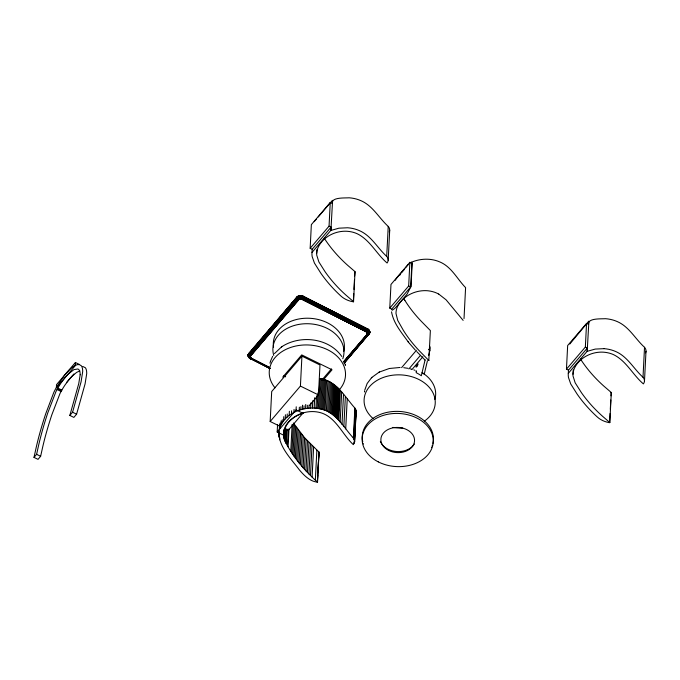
<?xml version="1.0" encoding="UTF-8"?>
<svg xmlns="http://www.w3.org/2000/svg" width="680" height="680" viewBox="0 0 680 680"><rect width="100%" height="100%" fill="white"/><g stroke="black" fill="none" stroke-linecap="round" stroke-linejoin="round"><path stroke-width="1.02" d="M299.65 299.124C297.202 291.975 297.95 300.339 300.866 299.004C304.249 299.668 303.442 292.341 301.58 299.166M391.433 309.357L392.334 310.207L394.85 308.372A16.261 5.397 -63.9 0 0 396.1 307.02L405.832 295.613A16.898 5.601 -63.9 0 0 407.15 293.973L411.026 286.484L412.216 263.007L411.629 262.276L410.388 262.777M300.365 298.996C300.637 295.103 298.69 295.392 299.999 299.038M299.438 299.208L297.984 296.973L298.775 295.911L299.276 298.375L302.422 298.63L367.829 332.18L368.067 334.075L344.207 361.811M248.166 354.977C247.307 358.581 253.946 359.354 249.271 357.637C248.166 357.221 247.979 353.286 248.387 355.045C248.812 355.81 250.393 357.034 250.792 355.784L298.63 299.786C299.498 299.013 296.021 296.769 298.333 296.072M250.418 356.771C246.389 353.685 248.429 358.394 250.937 358.054C250.18 356.796 244.715 352.741 250.486 356.311M248.421 355.946L248.208 355.096M250.971 357.909C248.905 358.088 250.274 358.998 251.226 358.122C249.738 359.507 248.633 357.043 248.498 355.87M248.676 356.201C248.429 352.036 247.665 356.651 250.461 356.397M343.689 361.599L366.92 334.399C366.571 332.197 367.6 330.82 367.565 328.856L303.288 296.276M367.293 333.506C370.022 333.157 371.433 330.591 367.26 333.132M368.764 333.276L369.325 332.767M369.223 333.013L369.741 331.636M369.707 331.449L369.308 333.106L367.285 333.6M299.71 295.698L300.126 299.022M299.769 299.089L299.013 296.438L299.472 295.74M299.234 295.791L299.88 299.064M248.259 354.628L248.302 355.767M250.588 357.416L248.974 357.332L248.234 355.725L248.838 356.762L250.452 357.051L248.225 355.844M250.656 355.963C249.237 356.363 248.514 353.056 248.302 354.339M317.543 482.146C310.029 481.593 303.841 475.277 299.175 469.642C290.785 458.379 278.519 446.633 278.868 431.655C282.004 413.848 303.178 405.458 319.498 408.748C335.546 411.264 343.434 427.286 353.362 438.031L354.646 441.371L353.353 444.66C341.947 434.231 335.282 415.387 318.376 412.173C308.082 410.082 296.854 413.542 289.51 421.056C283.254 426.666 281.444 436.373 286.229 443.521C294.083 458.26 305.074 471.121 317.543 482.146L319.056 452.149L304.631 437.792L293.386 422.994M80.172 374.748L78.744 383.648L69.836 415.429L73.856 417.401L76.593 414.188L85.076 383.911L86.717 373.618A27.633 9.163 -63.9 0 0 85.374 367.752L82.773 366.452M344.08 361.769L367.404 334.458L367.429 332.418L300.755 298.622L298.24 299.548L250.249 355.767L249.101 354.79L248.888 353.226L296.752 297.194L298.63 299.786M248.769 353.6L250.792 355.784L249.381 354.875L248.761 353.387M250.69 357.587C248.795 358.148 248.259 356.651 250.503 357.238M298.716 299.693L296.752 297.296M298.784 299.616L297.177 297.704L297.543 296.497M250.316 357.944L249.764 358.13L249.033 357.127M297.202 296.752L298.868 299.548M297.364 296.625L298.953 299.481M250.308 358.589L248.838 357.017M297.729 296.378L299.225 299.302M319.065 452.2L318.563 458.515M298.129 296.166L299.327 299.251M300.738 298.996C300.228 295.018 302.821 295.443 301.231 299.064M75.421 362.5L75.259 365.678L56.364 387.796L56.525 384.625L75.421 362.5L79.441 364.471M269.501 367.404L251.557 358.309C250.979 359.669 249.254 358.071 250.894 357.833M279.675 426.156L270.173 421.49L271.694 391.527L301.937 356.116L319.982 364.973L318.469 394.944L309.527 405.399M296.233 406.801L296.08 409.904L303.093 413.346A30.583 22.831 2.9 0 0 284.197 435.463L277.185 432.021L277.55 424.787M278.69 433.798L278.791 431.732M278.698 434.52L278.8 432.454M278.8 435.871L279.004 431.732M279.293 429.369L279.556 424.201M279.004 437.214L279.166 434.12M279.981 427.125L280.185 422.994M279.692 439.833L279.795 437.767M280.925 424.94L281.129 420.809M282.115 422.832L282.276 419.73M283.551 420.809L283.755 416.678M283.704 436.823L283.806 434.75M283.917 432.684L284.07 429.59M283.959 437.954L284.385 429.692M284.197 435.463L284.461 430.296M285.209 418.888L285.422 414.757M284.3 439.085L284.818 428.749M284.699 440.206L285.277 428.833M285.158 441.312L285.787 428.918M287.087 417.087L287.249 413.993M285.94 442.969L286.62 429.539M286.229 443.521L286.96 429.054M287.436 445.706L288.277 429.173M289.17 415.421L289.382 411.289M288.074 446.794L288.966 429.225M291.448 413.899L291.601 410.796M290.776 451.248L292.137 424.379M291.865 452.956L293.335 424.031M293.887 412.53L294.049 409.428M292.995 454.665L294.508 424.694M294.151 456.348L295.664 426.385M295.332 458.022L296.854 428.051M296.548 459.68L298.07 429.709M299.217 410.286L299.378 407.192M270.173 421.49L300.416 386.087L301.937 356.116M297.798 461.32L299.319 431.358M300.738 409.776L300.9 406.674M299.081 462.952L300.602 432.981M324.19 238.178L326.553 241.672A168.164 125.562 2.9 0 0 347.642 265.293L355.019 271.635L353.549 301.699L352.605 301.69A21.445 16.014 2.9 0 1 340.85 295.978A172.644 128.903 2.9 0 1 320.824 273.199L314.423 263.058L312.188 256.649A29.503 22.032 2.9 0 1 311.95 253.13L312.171 249.279L310.156 248.293L311.355 224.629L330.25 202.512L332.256 203.498C331.092 197.055 344.887 198.144 349.154 197.795A27.633 20.63 2.9 0 1 360.986 200.702C372.827 205.793 379.032 218.127 388.229 226.406A8.296 6.196 2.9 0 1 389.249 231.999M302.302 409.317L302.515 405.186M300.399 464.567L301.911 434.596M303.909 408.926L304.062 405.832M301.741 466.165L303.254 436.203M305.541 408.603L305.753 404.473M303.118 467.755L304.631 437.792M307.216 408.34L307.377 405.246M304.529 469.327L306.043 439.365M308.916 408.161L309.077 405.059M353.549 301.673L346.12 295.264A168.164 125.562 2.9 0 1 325.023 271.643L318.852 261.885L316.736 255.136A24.098 17.995 2.9 0 1 316.693 253.368L316.889 249.671M305.966 470.892L307.488 440.929M307.445 472.438L308.966 442.476M310.649 408.051L310.913 402.883M308.95 473.977L310.471 444.014M312.409 408.017L312.774 400.784M310.497 475.507L312.01 445.536M314.177 408.076L314.704 397.74M312.094 477.046L313.616 447.083M315.945 408.212L316.574 395.811M317.152 408.349L317.942 392.853M318.333 408.527L319.846 378.565C336.464 380.562 344.853 396.967 354.883 408.059L356.159 411.409L354.603 441.958M315.35 480.106L316.872 450.143M319.498 408.748L321.011 378.777M310.156 248.293L329.052 226.168L330.25 202.512M320.646 409.003L322.159 379.032M317.696 475.039L317.365 482.281L319.039 452.123M317.883 471.945L318.376 461.61M321.776 409.292L323.289 379.321M312.01 252.433L330.905 230.307L331.058 227.154L329.052 226.168M330.905 230.307L332.588 200.421M322.889 409.615L324.411 379.652M323.986 409.98L325.507 380.01M325.074 410.372L326.587 380.409M326.366 410.907L327.887 380.945M327.624 411.485L329.137 381.514M328.822 412.097L330.344 382.135M329.97 412.743L331.483 382.78M331.058 413.423L332.579 383.46M332.103 414.137L333.625 384.166M333.098 414.868L334.62 384.897M334.041 415.616L335.563 385.653M334.934 416.381L336.455 386.418M335.784 417.163L337.305 387.192M336.6 417.953L338.122 387.982M337.374 418.752L338.895 388.79M338.122 419.569L339.643 389.606M338.852 420.41L340.365 390.439M340.161 422.017L341.683 392.054M341.998 424.337L343.519 394.375M343.842 426.615L345.363 396.652M345.712 428.893L347.233 398.922M353.337 301.81L353.753 293.548M353.966 289.416L354.433 280.109M354.646 275.978L355.019 271.635M353.362 438.031L354.883 408.059M353.745 438.54L355.266 408.578M354.067 439.085L355.58 409.113M354.059 443.64L354.161 441.575M354.637 432.267L354.841 428.137M355.317 418.837L355.529 414.707M354.314 439.637L355.835 409.675M354.501 440.215L356.014 410.244M354.493 442.527L356.125 410.822M316.693 253.368L316.974 251.081A32.742 24.446 2.9 0 1 317.9 247.869C322.218 238.17 332.571 232.075 342.941 231.31A23.553 17.587 2.9 0 1 347.37 231.302A22.857 17.059 2.9 0 1 357.144 233.716C370.005 239.912 376.533 254.031 387.09 263.007A8.296 6.196 2.9 0 0 386.707 256.377L388.229 226.406M388.178 260.262L389.7 230.299M389.776 308.116L390.975 284.452L409.87 262.335L411.876 263.322L410.677 286.977L391.782 309.102L389.776 308.116L408.671 285.991L409.87 262.335M428.8 360.587L430.372 330.556L423.045 323.094A167.875 125.341 2.9 0 1 404.863 300.365M573.248 369.962L572.994 374.263A24.098 17.995 2.9 0 0 573.036 376.031L575.152 382.78L581.332 392.53A168.164 125.562 2.9 0 0 602.42 416.151L609.85 422.569L608.906 422.586A21.445 16.014 2.9 0 1 597.15 416.865A172.644 128.903 2.9 0 1 577.125 394.085L570.724 383.953L568.488 377.545A29.503 22.032 2.9 0 1 568.25 374.025L568.471 370.166L566.457 369.18L567.656 345.525L586.551 323.408L588.557 324.394C587.392 317.951 601.188 319.039 605.455 318.69A27.633 20.63 2.9 0 1 617.287 321.598C629.127 326.689 635.332 339.023 644.529 347.301A8.296 6.196 2.9 0 1 645.549 352.886M566.457 369.18L585.352 347.063L586.551 323.408M568.31 373.32L587.206 351.203L587.358 348.05L585.352 347.063M587.206 351.203L588.888 321.317M609.637 422.705L610.104 413.406M610.317 409.275L610.784 399.976M610.997 395.837L611.159 392.743L610.428 392.615M609.798 422.493L611.32 392.53L603.942 386.189A168.164 125.562 2.9 0 1 582.845 362.567L580.49 359.074M572.994 374.263L573.274 371.969A32.742 24.446 2.9 0 1 574.2 368.764C578.51 359.065 588.871 352.971 599.241 352.206A23.553 17.587 2.9 0 1 603.67 352.197A22.857 17.059 2.9 0 1 613.445 354.603C626.306 360.808 632.833 374.926 643.382 383.902A8.296 6.196 2.9 0 0 643.008 377.264L644.529 347.301M644.479 381.157L646 351.186M250.537 358.836L250.384 358.216M300.611 298.996L300.696 295.647L300.492 298.996M356.159 411.409L356.014 412.565M299.957 295.673L300.245 299.004M301.189 295.673L301.061 297.143L367.166 330.242C369.308 330.642 369.861 334.951 367.149 334.05M300.985 299.022L301.435 295.707M248.302 355.58L248.208 354.705M248.582 355.954L248.378 355.504M369.784 332.095L369.138 333.872L344.437 362.763M301.92 295.894L301.104 299.038M569.763 344.054L588.718 321.24M301.469 299.132L302.166 295.851L301.35 299.098M302.855 296.08L301.69 299.208M303.076 296.174L301.801 299.26M367.293 333.412C369.707 333.812 368.585 330.939 367.038 330.523L302.591 297.865L301.027 297.449L300.866 299.004M367.769 328.967L366.163 331.874L367.565 328.856M364.565 391.527L364.642 390.957M366.486 332.07L367.974 329.086M364.514 391.986L364.574 391.416M366.579 332.129L368.348 329.341L368.084 330.675L366.664 332.205M366.741 332.274L368.688 329.63L369.036 330.922L367.022 332.596L369.113 330.106L369.138 331.092L367.072 332.681M366.826 332.35L368.841 329.783L368.5 331.083L366.894 332.426M366.92 334.399C369.18 335.376 371.365 331.95 367.276 333.693M367.166 332.86L369.444 330.616L368.959 332.103L367.124 332.767M369.529 330.795L367.464 332.775L366.333 331.67L301.138 298.928M366.996 334.305C369.155 335.784 370.745 330.871 368.39 334.653M369.563 333.106L369.733 332.486L369.478 333.217M248.319 355.402L248.302 354.841M248.438 355.598L248.438 354.875M250.427 356.583L248.6 355.784L248.778 353.71L296.897 297.253M368.875 333.37C365.304 334.45 371.152 334.016 369.793 331.908L369.546 332.86M369.368 333.2L369.707 332.027L367.293 333.319M364.786 390.039L367.14 383.52L371.518 377.74M79.815 370.889L76.602 372.402L72.318 376.014A35.87 11.9 -63.9 0 0 67.15 382.032L64.838 385.262A32.742 10.854 -63.9 0 0 62.577 388.85L61.072 391.484A24.098 7.99 -63.9 0 0 59.976 393.575L51.867 414.707A168.164 55.768 -63.9 0 0 42.721 446.879L40.63 456.297L38.02 459.357L34 457.385L36.346 446.777A172.924 57.341 -63.9 0 1 45.747 413.703L53.796 392.436A29.503 9.784 -63.9 0 1 55.93 388.246L64.013 375.947A41.097 13.626 -63.9 0 1 65.637 373.966A40.647 13.481 -63.9 0 1 67.753 371.594A39.873 13.226 -63.9 0 1 71.23 368.254C73.805 366.146 78.302 362.584 81.345 365.789A27.633 9.163 -63.9 0 1 82.688 371.654L81.056 381.93L72.573 412.216L69.836 415.429M34 457.385L36.609 454.325L38.7 444.907A168.164 55.768 -63.9 0 1 47.838 412.743L55.955 391.603A24.098 7.99 -63.9 0 1 57.052 389.512L58.556 386.877A32.742 10.854 -63.9 0 1 60.817 383.291L64.064 378.845A35.998 11.934 -63.9 0 1 68.297 374.043L73.933 369.623L77.868 368.993A23.553 7.811 -63.9 0 1 79.059 369.894A22.857 7.582 -63.9 0 1 80.163 374.756M369.572 331.185L369.486 332.588M343.952 361.717L367.183 334.517C367.175 332.265 368.5 333.361 369.656 331.262M368.653 334.543C370.362 332.46 368.262 335.435 367.055 334.22M248.625 355.623L248.625 355.19M269.977 363.188L270.343 361.734M368.696 333.719L369.461 332.24M369.282 333.276L368.713 333.974L367.192 333.965M367.106 334.135L368.688 334.228L369.393 333.455M369.75 332.299L369.41 332.851M425.102 359.848L421.337 375.751A35.938 28.161 13.4 0 0 416.177 372.674L416.475 371.458A2.363 0.544 -59.2 0 0 415.837 371.186M427.448 360.714L424.26 374.102L422.05 372.649A35.462 26.477 2.9 0 1 423.938 373.881L424.397 374.204A35.606 26.588 2.9 0 1 435.54 396.236M428.672 355.563L429.896 350.412A17.178 3.97 -59.2 0 0 429.513 346.307M464.023 318.589L465.596 287.631C457.206 279.055 451.512 266.798 439.841 261.953C430.754 257.966 420.104 258.476 411.085 262.395M249.314 355.98L297.644 299.055L299.693 297.959L302.575 298.367L366.988 331.024L368.407 332.673L367.931 334.56M368.526 333.897L368.365 332.18L366.894 330.803L302.642 298.231L299.659 297.806L297.543 298.945L249.688 354.969L249.186 355.903L249.645 357.28M369.41 333.293L368.832 333.931M270.487 361.25L272.654 356.303M248.395 354.764L248.549 353.923M248.557 355.087L248.999 353.898L296.956 297.594M248.803 355.394L297.168 298.477L298.75 297.415L301.061 297.143M367.931 334.075L367.837 332.495L366.579 331.322L302.337 298.758L299.803 298.401L297.993 299.37L250.147 355.385L249.704 357.043L250.75 357.671M368.773 333.829L344.59 361.887M248.557 354.815L248.455 353.991M250.52 356.218L248.846 354.714M367.736 334.177L367.752 332.673L366.495 331.44L302.26 298.885L299.837 298.537L298.112 299.464L250.274 355.47L249.832 356.94L250.546 357.332M368.407 334.169L368.934 333.888M368.764 334.084L369.359 333.557L369.036 334.126M248.574 354.535L297.041 297.109M250.563 356.133L248.838 354.977L249.101 354.144L297.984 296.973M250.249 355.767L250.282 357.714M368.016 334.195L344.335 361.845M368.084 334.322L368.177 332.477L366.741 331.067L302.498 298.503L299.727 298.112L297.755 299.166L249.908 355.181L249.39 356.728L250.478 357.144M399.602 275.502L400.129 274.609M248.565 354.034L248.761 353.49M395.182 280.322L396.058 279.047M249.016 354.671L297.092 298.35L299.531 297.05L302.966 297.534L367.225 330.106L368.832 331.534M274.457 353.591L281.469 346.945M248.923 354.17L296.905 297.984M302.022 299.225L366.248 331.78M368.169 334.56L344.139 362.703M368.399 334.534L344.25 362.695M344.123 363.307L369.189 333.684M401.719 272.306L404.166 269.594M66.462 382.661L73.882 373.966M314.202 221.672L316.225 219.3M318.249 216.937L332.418 200.345M312.171 249.279L331.058 227.154M249.16 354.263L297.024 298.231L299.514 296.897L303.017 297.389L367.285 329.97L368.815 331.262L369.214 332.673M282.719 377.145L301.716 354.9L332.036 369.784L323.212 380.103M404.107 269.45L397.613 277.049A16.261 5.397 -63.9 0 0 396.984 277.814M405.407 267.928L407.354 265.65A16.898 5.601 -63.9 0 1 408.332 264.562M277.185 432.021L296.08 409.904M321.946 379.993L331.44 368.875M343.817 361.666L367.132 334.365L367.387 333.013L366.375 331.849M303.348 412.641L288.226 430.346L284.427 428.485M401.616 367.633L416.466 350.251M408.875 368.942L420.495 355.351M411.944 369.563L422.875 356.771M463.139 320.382L446.097 299.82L438.702 294.041M568.471 370.166L587.358 348.05M371.824 377.442L378.964 372.274M371.45 377.808L371.883 377.383M296.93 297.475L299.464 296.2M297.092 297.968L299.727 296.718L302.863 297.16L368.781 330.999M438.685 294.049A22.967 17.153 2.9 0 0 428.051 290.793A23.553 17.587 2.9 0 0 423.623 290.675C413.117 291.125 402.492 296.854 397.604 306.382A32.742 24.446 2.9 0 0 396.482 309.553L396.245 310.632A23.885 17.833 2.9 0 0 396.015 313.591L397.732 320.399L403.35 330.327A167.645 125.171 2.9 0 0 420.019 351.526L428.85 360.527M297.032 296.999L297.916 296.37M297.135 297.576L298.571 296.574M369.087 332.596L367.276 333.225M249.815 358.385L251.141 358.054M297.491 297.44L300.186 295.987L302.591 296.327M281.885 346.664C300.313 334.637 328.882 337.866 341.793 356.481M281.409 346.987L281.945 346.622M299.132 299.361L250.665 355.716L250.266 356.864L250.818 357.756M297.738 296.709L298.333 296.174M379.398 372.045L389.291 368.5L400.112 367.472M378.896 372.308L379.457 372.011M299.047 299.098L300.611 298.868M368.764 333.124L368.789 332.444M298.214 297.015L300.892 296.387M250.69 357.816L250.112 356.855L250.529 355.64L298.367 299.633L300.348 298.877M298.333 296.403L300.45 295.647M331.067 230.393L338.938 228.182L347.642 227.766A27.633 20.63 2.9 0 1 359.474 230.673C371.305 235.764 377.51 248.089 386.707 256.377M587.367 351.288L595.238 349.078L603.942 348.661M298.546 296.208L298.996 296.063M299.276 298.375L297.874 299.268L250.027 355.283L249.526 356.762L250.418 356.864M250.639 357.501L249.152 357.527L248.438 356.567M299.038 296.709L303.11 297.118L367.378 329.698L368.849 330.879L369.291 332.418M249.755 357.892L250.359 357.808M299.225 296.123L302.608 296.208L368.39 330.046M299.701 296.293L302.065 296.574M249.16 357.637C247.707 355.759 250.078 359.1 251.302 358.564L269.254 367.659M249.602 357.153L248.608 356.719L250.758 358.743M300.177 296.115L302.787 296.539M249.968 357.408L249.203 357.315M300.441 295.749L300.942 295.655M300.466 298.741L301.027 298.784M249.509 358.122L249.976 358.25M250.078 358.479L248.633 357.008M300.934 295.757L301.427 295.808M301.027 297.449L298.843 297.712L297.347 298.716L249.492 354.739L249.093 357.017M300.747 298.877L301.308 298.826M403.767 367.701L407.983 368.322M301.385 296.301L368.645 330.454M301.928 295.791L302.387 296.021M410.346 368.849L411.502 369.163M301.393 298.979L301.877 299.157M249.526 356.762L248.166 355.164M302.404 295.919L303.263 296.497M302.32 296.505L368.041 329.783M413.78 369.869L414.902 370.269M303.034 296.505L367.923 329.418M408.671 285.991L410.677 286.977M283.755 375.904L285.651 376.83M300.416 386.087L318.469 394.944M57.825 388.118L61.846 390.091M57.434 388.815L61.455 390.787M57.052 389.512L61.072 391.484M72.573 412.216L76.593 414.188M36.609 454.325L40.63 456.297M303.28 296.378L367.54 329.069M269.416 367.498L250.648 357.952M251.15 358.7L270.036 368.271M269.969 368.33L250.835 358.708M249.109 357.391L269.892 368.373M250.444 358.7L269.697 368.458M251.557 358.309L251.03 358.13M250.18 358.377L250.605 358.657M250.24 358.589L250.792 358.878M248.897 357.178L249.33 357.884M367.761 329.069L369.019 330.531M249.79 358.054L250.47 358.555M251.039 358.42L250.605 358.232M249.237 357.841L249.934 358.36M368.161 329.214L368.806 329.995M248.905 357.382L248.293 356.107M428.459 349.291L429.896 350.412M250.818 358.267L250.231 357.841M248.642 356.626L248.744 357.153M368.594 330.072L369.249 331.534M416.789 351.62L425.094 360.094M415.276 350.038L409.453 343.417M643.008 377.264C633.819 368.976 627.597 356.677 615.783 351.551A27.633 20.63 2.9 0 0 603.942 348.653M250.291 358.079L249.883 357.527M250.078 357.995L249.509 357.263M391.536 311.856C393.524 323.357 401.625 332.664 408.221 341.896M408.111 341.76L409.564 343.553M369.053 330.421L369.197 330.981M299.54 299.166L299.064 298.291M369.172 330.591L369.427 331.219M249.339 357.714L248.888 357.28M403.793 298.579L404.872 300.356M369.24 330.871L369.529 332.137M249.696 357.646L249.016 356.116L249.585 354.858L297.44 298.834L299.438 297.695L302.71 298.095L366.971 330.667L368.62 332.375M369.01 331.585L369.214 332.078M248.812 357.119L248.2 355.538M369.385 331.602L369.223 332.843M248.285 355.912L248.591 356.822M368.951 332.512L367.106 330.387L302.846 297.815L299.574 297.356L297.253 298.596L249.399 354.62L248.888 356.507M345.049 363.859L345.296 364.939M345.372 365.339L345.278 364.846M369.716 331.347L369.682 331.84M396.363 278.63A16.261 5.397 -63.9 0 1 396.67 278.214M362.763 441.787A35.606 26.588 2.9 0 1 397.859 411.383A35.606 26.588 2.9 0 1 432.863 443.411M432.344 445.221A35.606 26.588 2.9 0 1 432.183 445.663M431.655 446.989A35.606 26.588 2.9 0 1 431.46 447.423M363.434 444.065A35.606 26.588 2.9 0 1 363.281 443.615M414.366 444.014A18.207 13.591 2.9 0 1 414.035 444.516M413.67 445.009A18.207 13.591 2.9 0 1 396.865 451.537A18.207 13.591 2.9 0 1 381.123 443.012M380.834 442.476A18.207 13.591 2.9 0 1 380.35 441.379M273.768 355.436A35.606 26.817 4.4 0 1 309.111 323.765A35.606 26.817 4.4 0 1 342.771 358.734M273.555 347.149A35.606 26.817 4.4 0 1 310.156 318.3A35.606 26.817 4.4 0 1 343.757 351.424M373.192 418.633A35.606 26.588 2.9 0 1 375.581 381.327A35.606 26.588 2.9 0 1 425.587 383.8A35.606 26.588 2.9 0 1 424.363 421.158M402.73 428.026A35.606 26.588 2.9 0 1 392.844 427.405M435.481 396.695A35.606 26.588 2.9 0 1 434.894 399.432M275 387.821A38.173 28.5 2.9 0 1 282.889 351.05A38.173 28.5 2.9 0 1 332.936 352.861A38.173 28.5 2.9 0 1 338.98 390.142M378.301 461.89A35.606 26.588 2.9 0 0 433.253 442.246A35.606 26.588 2.9 0 0 381.599 415.956A35.606 26.588 2.9 0 0 378.301 461.89M388.543 450.389A16.855 12.588 2.9 0 0 414.536 441.065A16.855 12.588 2.9 0 0 390.074 428.638A16.855 12.588 2.9 0 0 388.543 450.389M416.815 366.546A1.895 0.442 -59.2 0 0 417.996 363.876A1.895 0.442 -59.2 0 0 416.219 366.07A1.895 0.442 -59.2 0 0 416.815 366.546"/></g></svg>
